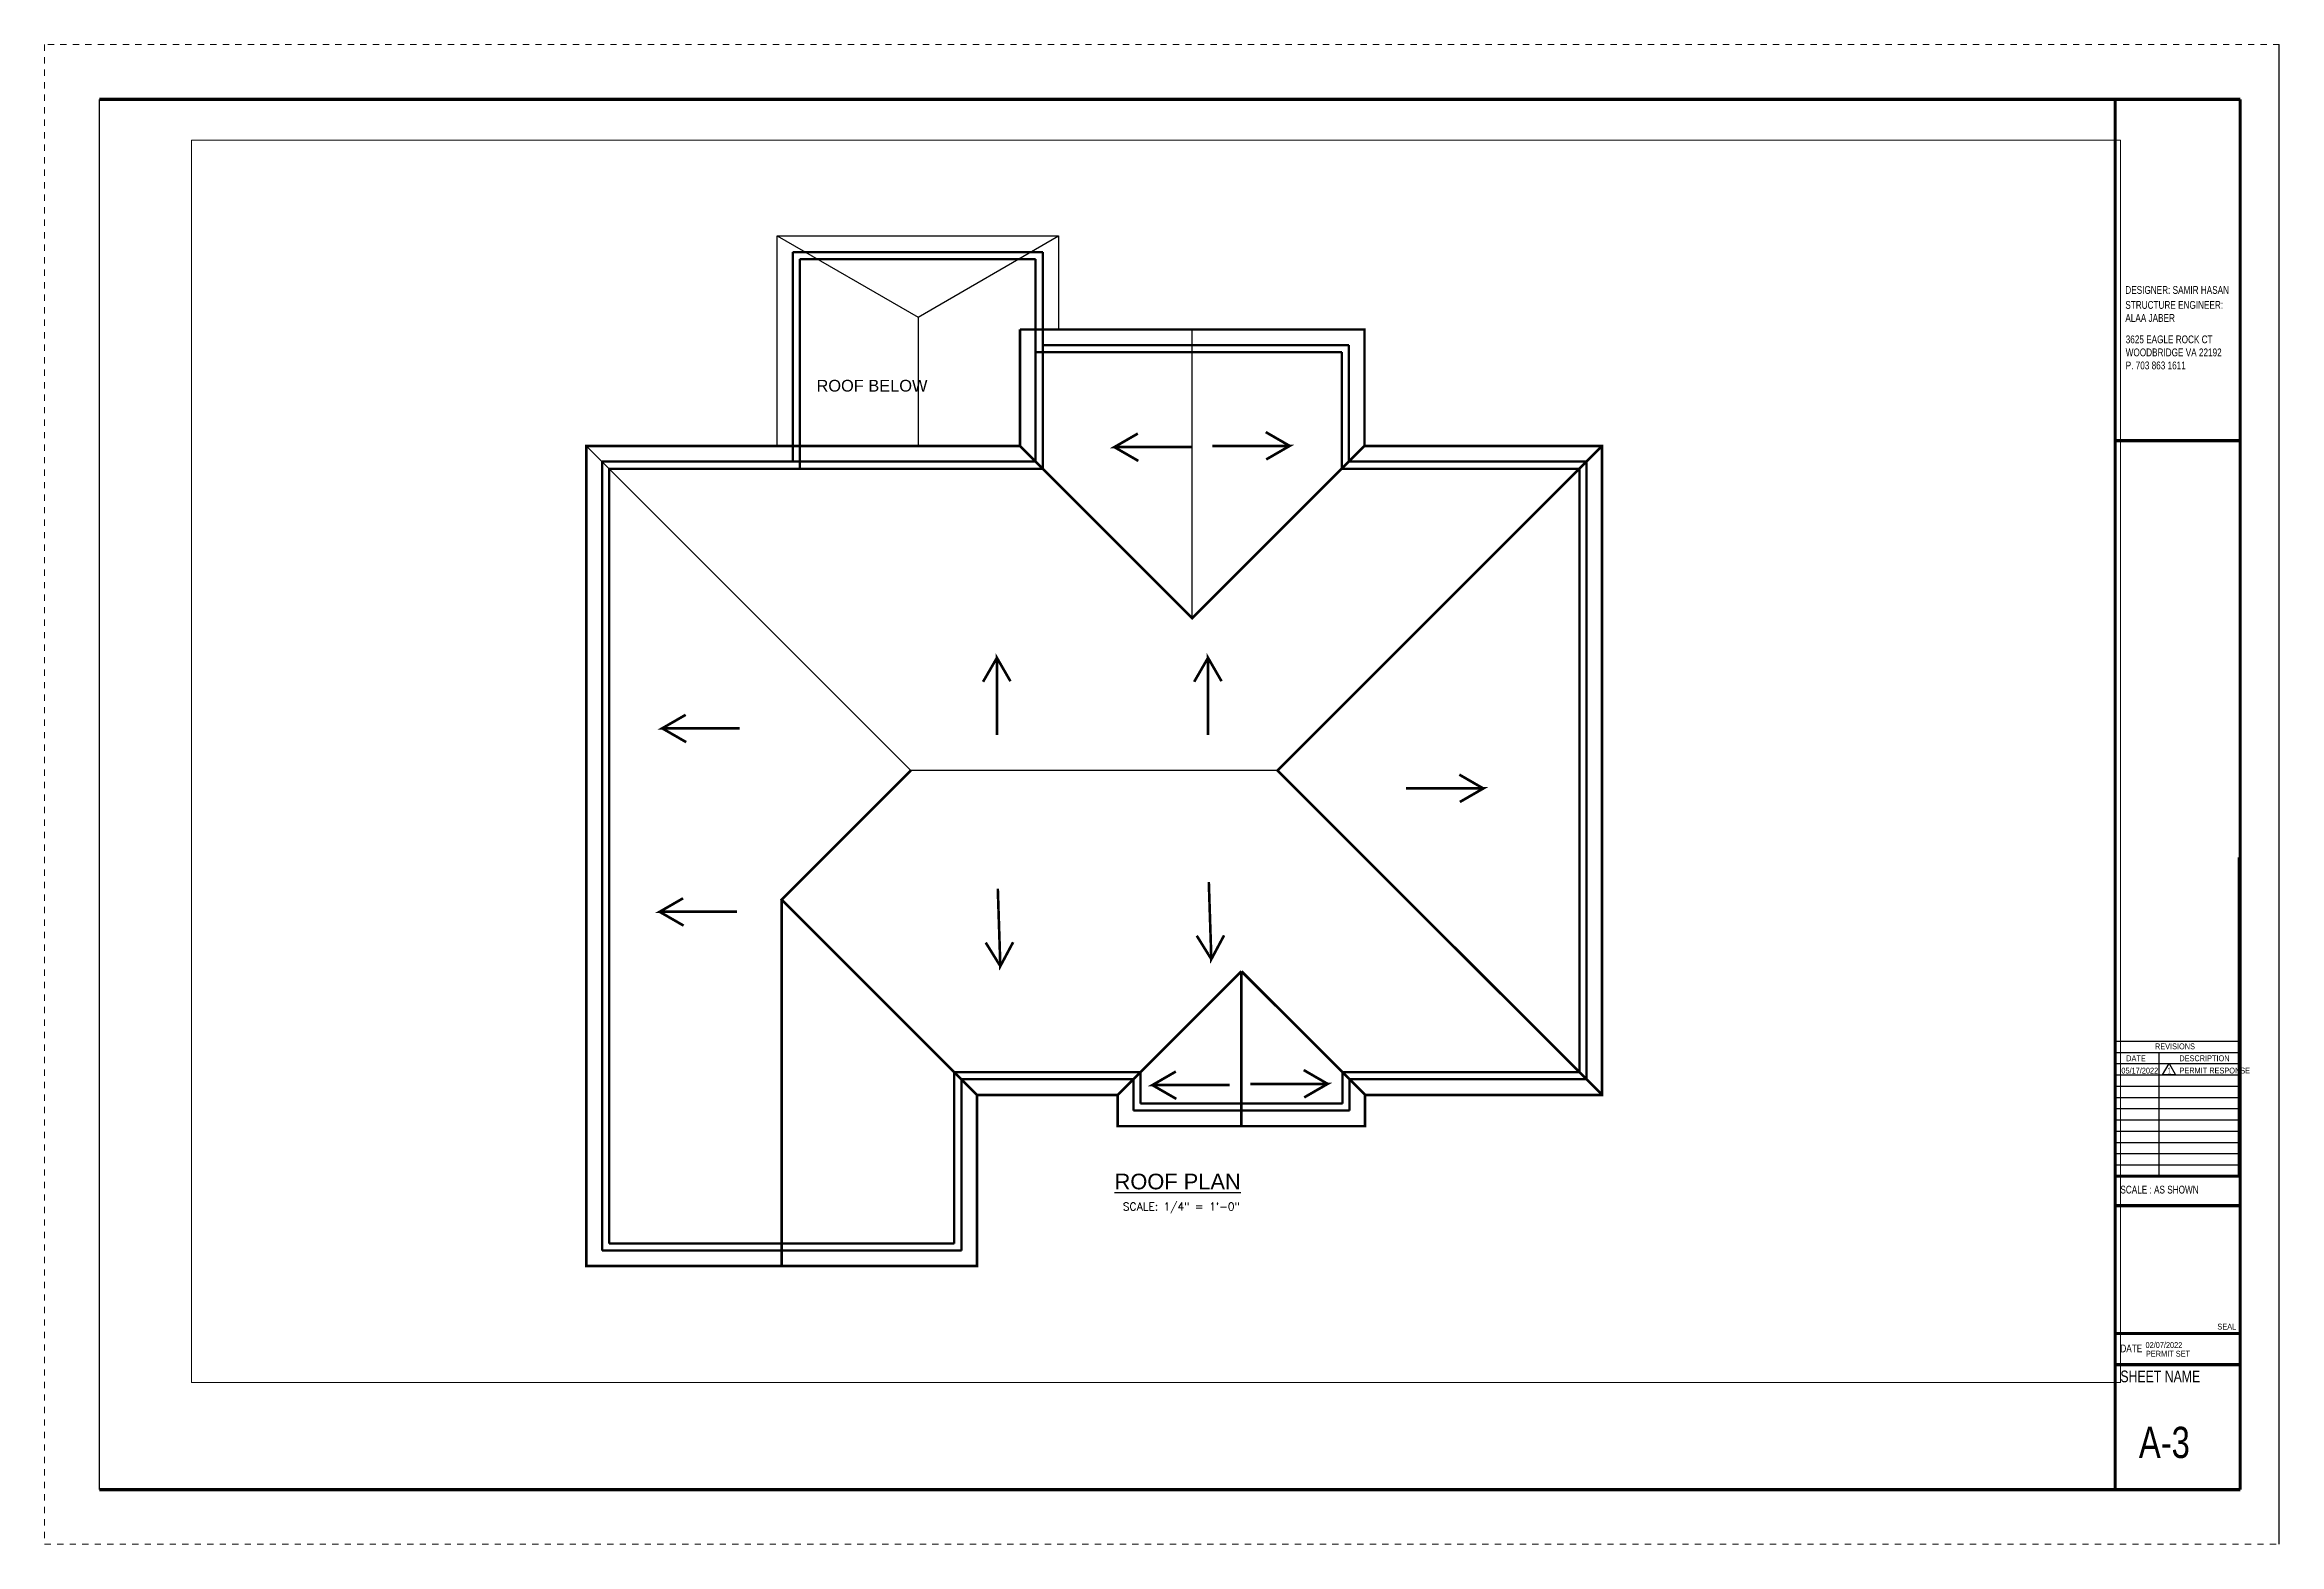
# Paper-space layout 'A3' of a CAD drawing. Extents: x 38.4 to 74.2, y 15.7 to 39.7.
# The model-space entities are those that its viewports show. They can reach past a viewport. Long polylines and large blocks are cut down to what shows.
import ezdxf

# ---------------------------------------------------------------- set-up
doc = ezdxf.new("R2010")
doc.units = 0
doc.header["$LTSCALE"] = 8
doc.header["$MEASUREMENT"] = 0
doc.linetypes.add('$3$HIDDEN', pattern=[0.375, 0.25, -0.125])
doc.linetypes.add('HIDDEN2', pattern=[0.1875, 0.125, -0.0625])
doc.layers.get('0').update_dxf_attribs({"lineweight": 9})
for name, color, linetype in [('A-LINE', 6, 'Continuous'), ('A-WALLS.', 7, 'Continuous'), ('Border', 53, 'Continuous'), ('WALLELEV1-2', 7, 'Continuous')]:
    doc.layers.add(name, color=color, linetype=linetype)
doc.layers.add('A-Wall-New', color=1, linetype='Continuous', lineweight=50)
doc.layers.add('No Plot', color=33, linetype='HIDDEN2', lineweight=18, plot=False)
doc.styles.add('DIM60', font='romans.shx', dxfattribs={"height": 6})
doc.styles.add('Text - MM', font='arial.ttf', dxfattribs={"width": 0.75, "height": 0.09375})
doc.styles.add('TITLE', font='arial.ttf', dxfattribs={"height": 12})

msp = doc.modelspace()

# ---------------------------------------------------------------- linework, layer by layer
at = {"layer": 'A-LINE', "color": 6, "linetype": 'Continuous', "lineweight": 30}
for p, q in [((9131.451, 2313.07547), (9239.7856, 2250.47262)), ((9239.7856, 2250.42411), (9347.451, 2313.07547)), ((9239.7856, 2250.47262), (9239.7856, 2151.57547)), ((9450.21532, 2019.31115), (9450.21532, 2241.07547)), ((8984.97973, 2151.57547), (9234.22513, 1902.33007)), ((9515.73433, 1902.33007), (9234.22513, 1902.33007))]:
    msp.add_line(p, q, dxfattribs=at)
msp.add_lwpolyline([(9131.451, 2151.57547), (9131.451, 2313.07547), (9347.451, 2313.07547), (9347.451, 2241.07547)], dxfattribs=at)
at = {"layer": 'A-LINE', "color": 6, "linetype": 'Continuous', "lineweight": 30, "const_width": 2}
for points in [[(9131.451, 2151.57547), (8984.97973, 2151.57547), (8984.97973, 1521.57547), (9284.97969, 1521.57547), (9284.98011, 1653.08464), (9392.9797, 1653.08434), (9392.97994, 1629.08495), (9582.97936, 1629.08053), (9582.97992, 1653.08467), (9764.97973, 1653.08467), (9764.97973, 2151.57547), (9582.47964, 2151.57547), (9582.47964, 2241.07547), (9347.451, 2241.07547)], [(9317.951, 2151.57547), (9317.951, 2241.07547)], [(9347.451, 2241.07547), (9317.951, 2241.07547)], [(9465.62166, 2151.65484), (9525.03935, 2151.65484), (9507.05034, 2141.26888), (9525.03935, 2151.65484), (9506.63971, 2162.27787)], [(9131.451, 2151.57547), (9317.951, 2151.57547)], [(9582.47964, 2151.57547), (9450.21532, 2019.31115), (9317.951, 2151.57547)], [(9449.84915, 2150.73537), (9390.43147, 2150.73537), (9408.42048, 2161.12132), (9390.43147, 2150.73537), (9408.8311, 2140.11233)], [(9764.97973, 2151.57547), (9515.73433, 1902.33007), (9764.97973, 1653.08467)], [(9300.2136, 1929.45109), (9300.2136, 1988.86877), (9310.59956, 1970.87976), (9300.2136, 1988.86877), (9289.59057, 1970.46914)], [(9462.33325, 1929.45109), (9462.33325, 1988.86877), (9472.7192, 1970.87976), (9462.33325, 1988.86877), (9451.71021, 1970.46914)], [(9102.63351, 1934.69782), (9043.21583, 1934.69782), (9061.20483, 1945.08378), (9043.21583, 1934.69782), (9061.61546, 1924.07479)], [(9284.98011, 1653.08464), (9134.9799, 1803.08485), (9234.22513, 1902.33007)], [(9614.30462, 1888.50539), (9673.7223, 1888.50539), (9655.73329, 1878.11943), (9673.7223, 1888.50539), (9655.32267, 1899.12842)], [(9100.64949, 1793.76052), (9041.23181, 1793.76052), (9059.22081, 1804.14648), (9041.23181, 1793.76052), (9059.63144, 1783.13749)], [(9134.97971, 1521.57547), (9134.97971, 1802.6526)], [(9300.9031, 1811.43004), (9302.8508, 1752.04429), (9312.6415, 1770.36407), (9302.8508, 1752.04429), (9291.63034, 1770.08581)], [(9462.93562, 1816.74429), (9464.88332, 1757.35854), (9474.67402, 1775.67833), (9464.88332, 1757.35854), (9453.66286, 1775.40006)], [(9392.9797, 1653.08476), (9487.97976, 1748.08483)], [(9487.97965, 1629.08274), (9487.97965, 1748.08494)], [(9582.97992, 1653.08467), (9487.97965, 1748.08494)], [(9479.01537, 1660.64837), (9419.59769, 1660.64837), (9437.5867, 1671.03433), (9419.59769, 1660.64837), (9437.99732, 1650.02534)], [(9494.78788, 1661.56784), (9554.20556, 1661.56784), (9536.21656, 1651.18188), (9554.20556, 1661.56784), (9535.80593, 1672.19087)]]:
    msp.add_lwpolyline(points, dxfattribs=at)
at = {"layer": 'A-Wall-New', "linetype": '$3$HIDDEN', "lineweight": 70}
for p, q in [((9329.951, 2223.57547), (9329.951, 2139.57547)), ((9335.451, 2229.07547), (9335.451, 2134.07547)), ((9112.33536, 2139.57547), (9329.951, 2139.57547)), ((9112.33536, 2134.07547), (9335.451, 2134.07547))]:
    msp.add_line(p, q, dxfattribs=at)
for points in [[(9752.97973, 2139.57547), (9570.47964, 2139.57547), (9570.47964, 2229.07547), (9335.451, 2229.07547), (9335.451, 2300.57547), (9143.451, 2300.57547), (9143.451, 2139.57547), (8996.97973, 2139.57547), (8996.97973, 1533.57547), (9272.97973, 1533.57547), (9272.98015, 1665.08467), (9404.97958, 1665.0843), (9404.97982, 1641.08467), (9570.97964, 1641.08081), (9570.9802, 1665.08467), (9752.97973, 1665.08467)], [(9747.47973, 2134.07547), (9564.97964, 2134.07547), (9564.97964, 2223.57547), (9329.951, 2223.57547), (9329.951, 2295.07547), (9148.951, 2295.07547), (9148.951, 2134.07547), (9002.47973, 2134.07547), (9002.47973, 1539.07547), (9267.47975, 1539.07547), (9267.48017, 1670.58469), (9410.47952, 1670.58429), (9410.47976, 1646.58454), (9565.47977, 1646.58094), (9565.48032, 1670.58467), (9747.47973, 1670.58467)]]:
    msp.add_lwpolyline(points, close=True, dxfattribs=at)

# ---------------------------------------------------------------- texts
at = {"layer": 'A-WALLS.', "color": 7, "linetype": 'Continuous', "lineweight": 25, "style": 'DIM60'}
msp.add_text('SCALE: 1/4" = 1\'-0" ', height=6, dxfattribs=at).set_placement((9396.9964, 1564.34737))
at = {"layer": 'WALLELEV1-2', "color": 4, "attachment_point": 2, "style": 'TITLE'}
for s, insert, char_height, width in [('\\A1;ROOF BELOW', (9204.28558, 2202.39496), 9, 176.5561136), ('\\A1;{\\LROOF PLAN}', (9439.01834, 1592.56519), 12, 235.4081515)]:
    msp.add_mtext(s, dxfattribs=dict(at, insert=insert, char_height=char_height, width=width))

psp = doc.layouts.new('A3')

# ---------------------------------------------------------------- linework, layer by layer
at = {"linetype": 'HIDDEN2', "ltscale": 0.05}
for p, q in [((74.164, 39.701), (38.414, 39.701)), ((38.414, 39.701), (38.414, 15.701)), ((38.414, 15.701), (74.164, 15.701))]:
    psp.add_line(p, q, dxfattribs=at)
at = {"layer": 'Border'}
for p, q in [((74.164, 15.701), (74.164, 39.701)), ((39.289, 38.826), (73.539, 38.826)), ((73.539, 38.826), (39.289, 38.826)), ((39.289, 16.576), (39.289, 38.826)), ((71.539, 38.826), (71.539, 16.576)), ((73.539, 38.826), (73.539, 16.576)), ((71.539, 33.363), (73.539, 33.363)), ((73.539, 32.576), (73.539, 24.701)), ((73.513, 21.594), (73.513, 26.695)), ((71.539, 23.754), (73.539, 23.754)), ((71.539, 23.574), (73.539, 23.574)), ((71.539, 23.394), (73.539, 23.394)), ((72.236, 23.574), (72.236, 21.594)), ((71.539, 23.214), (73.539, 23.214)), ((71.539, 23.034), (73.539, 23.034)), ((71.539, 22.854), (73.539, 22.854)), ((71.539, 22.674), (73.539, 22.674)), ((71.539, 22.494), (73.539, 22.494)), ((71.539, 22.314), (73.539, 22.314)), ((71.539, 22.134), (73.539, 22.134)), ((71.539, 21.954), (73.539, 21.954)), ((71.539, 21.774), (73.539, 21.774)), ((71.539, 21.594), (73.539, 21.594)), ((73.539, 19.076), (71.539, 19.076)), ((73.539, 18.576), (71.539, 18.576)), ((73.539, 16.576), (39.289, 16.576))]:
    psp.add_line(p, q, dxfattribs=at)
at = {"layer": 'Border', "const_width": 0.05}
for points in [[(39.289, 38.826), (73.539, 38.826)], [(71.539, 38.826), (71.539, 16.576)], [(73.539, 38.826), (73.539, 16.576)], [(71.539, 33.363), (73.539, 33.363)], [(71.539, 21.594), (73.539, 21.594)], [(71.539, 21.12), (73.539, 21.12)], [(71.539, 19.076), (73.539, 19.076)], [(71.539, 18.576), (73.539, 18.576)], [(73.539, 16.576), (39.289, 16.576)]]:
    psp.add_lwpolyline(points, dxfattribs=at)
at = {"layer": 'Border'}
psp.add_lwpolyline([(72.402, 23.397), (72.503, 23.214), (72.295, 23.214), (72.402, 23.397)], dxfattribs=at)

# ---------------------------------------------------------------- texts
at = {"layer": 'Border', "style": 'Text - MM'}
for s, insert, char_height, width, attachment_point in [('DESIGNER: SAMIR HASAN', (71.701, 35.838), 0.125, 2.86487, 1), ('\\PSTRUCTURE ENGINEER:\\PALAA JABER', (71.701, 35.807), 0.125, 2.86487, 1), ('3625 EAGLE ROCK CT\\PWOODBRIDGE VA 22192\\PP. 703 863 1611', (71.707, 35.047), 0.125, 2.86487, 1), ('REVISIONS', (72.495, 23.717), 0.0938, 1.1254, 2), ('05/17/2022', (71.638, 23.329), 0.0938, 1.1254, 1), ('DATE', (71.715, 23.526), 0.0938, 1.1254, 1), ('1', (72.373, 23.33), 0.0938, 1.1254, 1), ('DESCRIPTION', (72.565, 23.526), 0.09375, 1.1254, 1), ('PERMIT RESPONSE', (72.567, 23.33), 0.09375, 1.1254, 1), ('SCALE : AS SHOWN', (71.622, 21.44), 0.125, 1.76597, 1), ('SEAL', (73.475, 19.232), 0.0938, 0.44116, 3), ('DATE', (71.622, 18.898), 0.125, 1.76597, 1), ('02/07/2022', (72.024, 18.937), 0.0938, 1.1254, 1), ('PERMIT SET', (72.031, 18.798), 0.0938, 1.1254, 1), ('SHEET NAME', (71.622, 18.482), 0.1875, 1.76597, 1), ('A-3', (72.733, 17.075), 0.5, 1.75547, 9)]:
    psp.add_mtext(s, dxfattribs=dict(at, insert=insert, char_height=char_height, width=width, attachment_point=attachment_point))

# ---------------------------------------------------------------- viewports
at = {"layer": 'No Plot'}
psp.add_viewport(center=(56.192, 28.231), size=(30.86, 19.88551), view_center_point=(9422.31646, 1909.31354), view_height=954.5054366, dxfattribs=at)

doc.saveas('drawing.dxf')
